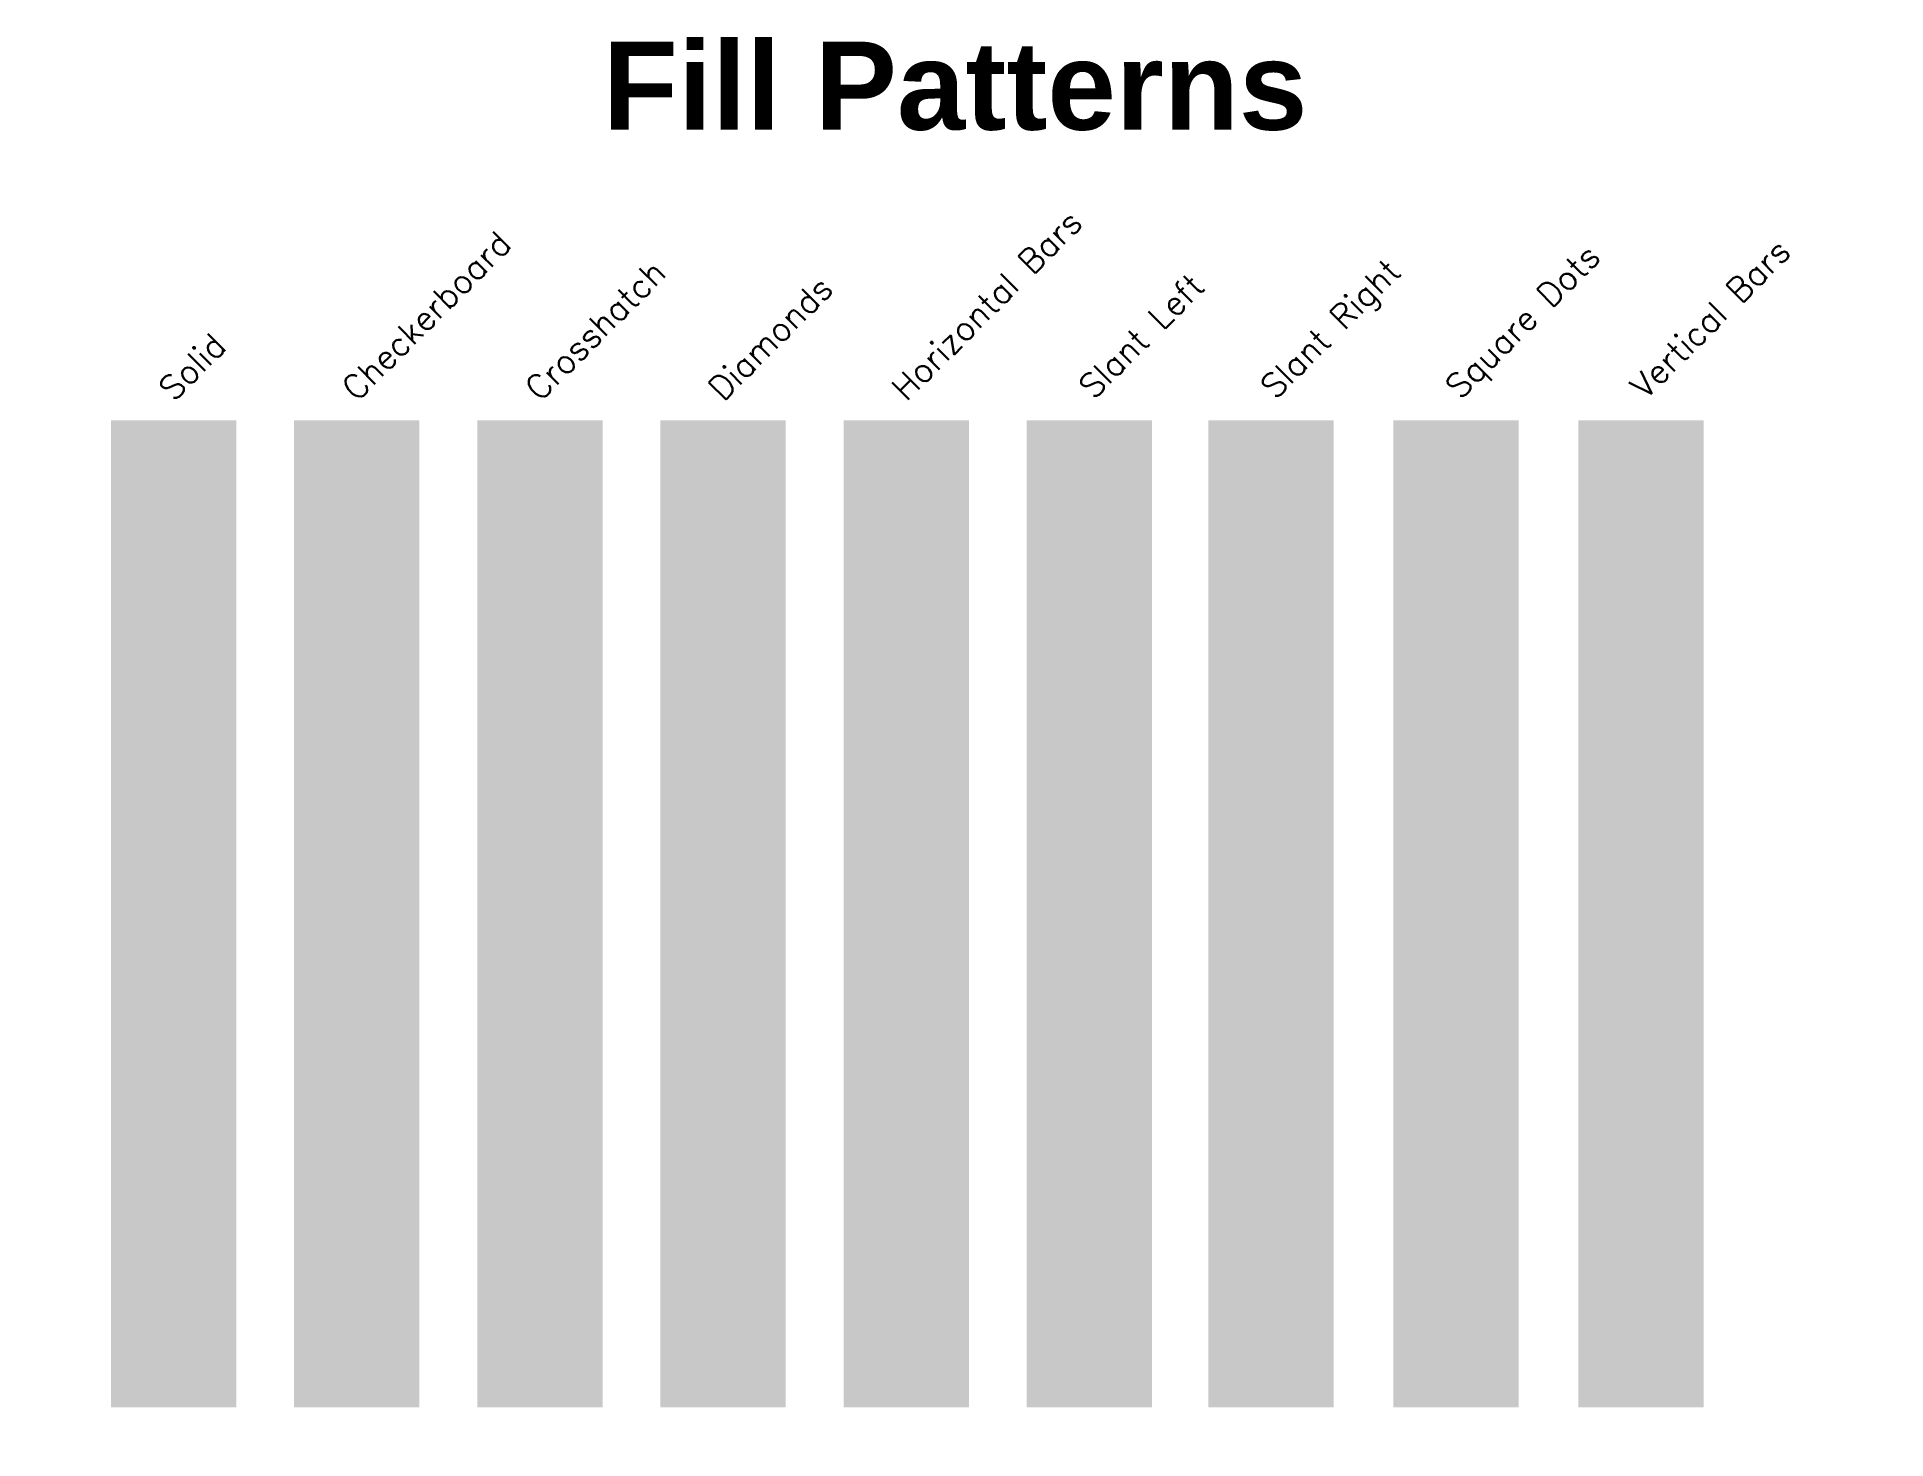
# Paper-space layout 'Fill Patterns' of a CAD drawing. Extents: x 1.05 to 9.44, y 0.8 to 7.17.
# The model-space entities are those that its viewports show. They can reach past a viewport. Long polylines and large blocks are cut down to what shows.
import ezdxf
from ezdxf.enums import TextEntityAlignment as Align

# ---------------------------------------------------------------- set-up
doc = ezdxf.new("R2010")
doc.units = 0
doc.header["$MEASUREMENT"] = 0
doc.layers.add('Fill Patterns', color=7, linetype='Continuous')
doc.layers.add('Viewports', color=7, linetype='Continuous', plot=False)
doc.layers.get('Viewports').off()
doc.styles.add('Romans', font='romans.shx')
doc.styles.add('Swiss Bold', font='swissb.ttf')

msp = doc.modelspace()

# ---------------------------------------------------------------- linework, layer by layer
at = {"layer": 'Fill Patterns', "color": 1}
msp.add_solid([(178.52, 5.35), (178.52, 94.98), (189.89, 5.35), (189.89, 94.98)], dxfattribs=at)
at = {"layer": 'Fill Patterns', "color": 2}
msp.add_solid([(195.14, 5.35), (195.14, 94.98), (206.52, 5.35), (206.52, 94.98)], dxfattribs=at)
at = {"layer": 'Fill Patterns', "color": 3}
msp.add_solid([(211.77, 5.35), (211.77, 94.98), (223.14, 5.35), (223.14, 94.98)], dxfattribs=at)
at = {"layer": 'Fill Patterns', "color": 4}
msp.add_solid([(228.39, 5.35), (228.39, 94.98), (239.77, 5.35), (239.77, 94.98)], dxfattribs=at)
at = {"layer": 'Fill Patterns', "color": 5}
msp.add_solid([(245.02, 5.35), (245.02, 94.98), (256.39, 5.35), (256.39, 94.98)], dxfattribs=at)
at = {"layer": 'Fill Patterns', "color": 6}
msp.add_solid([(261.64, 5.35), (261.64, 94.98), (273.02, 5.35), (273.02, 94.98)], dxfattribs=at)
at = {"layer": 'Fill Patterns', "color": 7}
msp.add_solid([(278.12, 5.35), (278.12, 94.98), (289.5, 5.35), (289.5, 94.98)], dxfattribs=at)
at = {"layer": 'Fill Patterns', "color": 8}
msp.add_solid([(294.92, 5.35), (294.92, 94.98), (306.3, 5.35), (306.3, 94.98)], dxfattribs=at)
at = {"layer": 'Fill Patterns', "color": 9}
msp.add_solid([(311.72, 5.35), (311.72, 94.98), (323.1, 5.35), (323.1, 94.98)], dxfattribs=at)

# ---------------------------------------------------------------- texts
at = {"layer": 'Fill Patterns', "color": 7, "style": 'Romans'}
for s, p in [('Horizontal Bars', (250.71, 96.6)), ('Checkerboard', (200.83, 96.6)), ('Vertical Bars', (317.8, 96.78)), ('Slant Right', (284.21, 96.78)), ('Square Dots', (301, 96.78)), ('Crosshatch', (217.46, 96.6)), ('Diamonds', (234.08, 96.6)), ('Slant Left', (267.72, 96.78)), ('Solid', (184.21, 96.6))]:
    msp.add_text(s, height=2.2, rotation=45, dxfattribs=at).set_placement(p)

psp = doc.layouts.new('Fill Patterns')

# ---------------------------------------------------------------- texts
at = {"style": 'Swiss Bold'}
psp.add_text('Fill Patterns', height=0.4, dxfattribs=at).set_placement((5.2167, 6.7441), align=Align.CENTER)

# ---------------------------------------------------------------- viewports
at = {"layer": 'Viewports'}
psp.add_viewport(center=(5.2458, 3.748), size=(8.3923, 5.896809), view_center_point=(255.7215, 61.4364), view_height=117.936187, dxfattribs=at)

doc.saveas('drawing.dxf')
